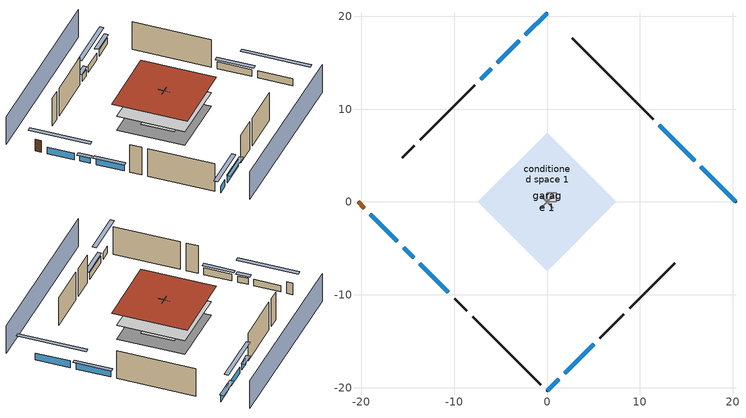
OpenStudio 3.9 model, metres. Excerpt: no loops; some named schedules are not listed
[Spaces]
conditioned space 1
 floor to garage 1 (Floor1 construction): -3.66,0 0,3.66 3.66,0 0,-3.66 z0
 floor foundation (Slab2 construction): -7.45,0 0,7.45 7.45,0 0,-7.45 z0
 floor adiabatic (AdiabaticFloorConstruction): -7.45,0 0,7.45 7.45,0 0,-7.45 z2.44
 wall outside (Wall3 construction): 11.42,8.93 2.74,17.61 z0:4.88
 wall outside (Wall4 construction): 8.93,-11.42 13.75,-6.6 z0:4.88
 wall outside (Wall7 construction): -8,-12.35 -0.66,-19.69 z0:4.88
 wall outside (Wall8 construction): -7.77,12.58 -13.65,6.7 z0:4.88
 wall outside (AdiabaticWallConstruction): 20.35,0 16.54,3.81 / 15.88,4.47 12.07,8.28 z0:1.22; 0,-20.35 1.25,-19.1 z0:1.16; 1.9,-18.45 5.03,-15.32 / -13.68,-6.67 -10.61,-9.74 z0:1.19; -19.05,-1.3 -16.11,-4.25 z0:1.13; -15.45,-4.9 -14.34,-6.01 z0:1.07; -3.01,17.34 -5.36,14.99 / 0,20.35 -2.35,18 z0:1.1; -6.02,14.33 -7.12,13.23 z0:1.04
 wall outside (AdiabaticWallConstruction 1): -20.35,0 -19.7,-0.65 z0:2.03
 wall to garage 1 (Wall5 construction): -0.65,0.65 0.65,-0.65 z0:4.88
 wall to garage 1 (Wall6 construction): -0.65,-0.65 0.65,0.65 z0:4.88
 window (WindowConstruction): 20.35,0 16.54,3.81 z0:1.22
 window (WindowConstruction 1): 15.88,4.47 12.07,8.28 z0:1.22
 window (WindowConstruction 2): 0,-20.35 1.25,-19.1 z0:1.16
 window (WindowConstruction 3): 1.9,-18.45 5.03,-15.32 z0:1.19
 window (WindowConstruction 4): -19.05,-1.3 -16.11,-4.24 z0:1.13
 window (WindowConstruction 5): -15.45,-4.9 -14.34,-6.01 z0:1.07
 window (WindowConstruction 6): -13.68,-6.67 -10.61,-9.74 z0:1.19
 window (WindowConstruction 7): -3.01,17.34 -5.36,14.99 z0:1.1
 window (WindowConstruction 8): -6.02,14.33 -7.12,13.23 z0:1.04
 window (WindowConstruction 9): 0,20.35 -2.35,18 z0:1.1
 door (Door): -20.35,0 -19.7,-0.65 z0:2.03
 ceiling adiabatic (AdiabaticFloorConstruction): 0,-7.45 7.45,0 0,7.45 -7.45,0 z2.44
 roof outside (Roof1 construction): 0,8.3 -8.3,0 0,-8.3 8.3,0 z4.88
garage 1
 floor foundation (Slab1 construction): -3.66,0 0,3.66 3.66,0 0,-3.66 z0
 wall outside (Wall1 construction): 5.69,-14.66 8.28,-12.07 z0:4.88
 wall outside (Wall2 construction): -9.95,-10.4 -8.66,-11.69 z0:4.88
 wall outside (Wall9 construction): -14.31,6.04 -15.6,4.75 z0:4.88
central ac and furnace airloop ret air space
 floor adiabatic (AdiabaticConst): 0,0 0,1 1,1 1,0 z0
 wall adiabatic (AdiabaticConst): 0,1 0,0 1,0 1,1 0,1 z0:1
 ceiling adiabatic (AdiabaticConst): 1,0 1,1 0,1 0,0 z1
shading: -3.23,23.58 -23.58,3.23 / 3.23,-23.58 23.58,-3.23 z0:4.88; 14.6,5.75 22.29,-1.94 22.72,-1.51 15.03,6.18 z3.96; 11.86,8.49 16.1,4.25 16.53,4.68 12.29,8.92 z1.52; 3.19,-17.16 -1.94,-22.29 -1.51,-22.72 3.62,-17.59 z3.9; 5.25,-15.1 1.69,-18.66 2.12,-19.09 5.68,-15.53 z1.49; -14.17,-6.18 -20.99,0.64 -21.42,0.21 -14.6,-6.62 z3.87; -14.12,-6.23 -15.66,-4.69 -16.1,-5.12 -14.56,-6.66 z1.37; -10.4,-9.96 -13.9,-6.45 -14.33,-6.88 -10.83,-10.39 z1.49; -7.3,13.05 -1.07,19.28 -1.5,19.71 -7.73,13.48 z3.84; -7.33,13.02 -5.8,14.55 -6.24,14.98 -7.76,13.45 z1.34; -2.57,17.78 0.22,20.57 -0.22,21 -3,18.21 z1.4
[Site]
Portland Intl Arpt_OR: Latitude {deg}=45.59; Longitude {deg}=-122.6; Time Zone {hr}=-8; Elevation {m}=33; Terrain=Suburbs; Keep Site Location Information=Yes
[Site:GroundTemperature:Shallow]
10.2558, 8.96328, 8.85977, 9.47314, 11.9355, 14.3863, 16.5111, 17.8571, 17.9714, 16.8767, 14.8061, 12.4304
[Site:WaterMainsTemperature]
Calculation Method=Schedule; Temperature Schedule=mains temperature schedule
[Building]
Building 1
[Material] Roughness=Rough
Name | Thickness {m} | Conductivity {W/m-K} | Density {kg/m3} | Specific Heat {J/kg-K} | Thermal Absorptance | Solar Absorptance | Visible Absorptance
asphalt or fiberglass shingles | 0.00635 | 0.162714 | 1121.4 | 1465.45 | 0.9 | 0.85 | 0.85
roof rigid ins | 0.103632 | 0.029427 | 32.04 | 1214.23 | 0.9 | 0.7 | 0.7
osb sheathing 0.75 in. | 0.01905 | 0.115458 | 512.64 | 1214.23 | 0.9 | 0.7 | 0.7
roof stud and cavity | 0.2032 | 0.161866 | 78.34581 | 1123.46 | 0.9 | 0.7 | 0.7
gypsum board | 0.0127 | 0.160291 | 801 | 837.4 | 0.9 | 0.6 | 0.6
asbestos siding | 0.00635 | 0.60585 | 1899.972 | 1004.88 | 0.9 | 0.7 | 0.7
osb sheathing 0.5 in. | 0.0127 | 0.115458 | 512.64 | 1214.23 | 0.9 | 0.7 | 0.7
wall stud and cavity | 0.1397 | 0.325315 | 139.0536 | 1170.24 | 0.9 | 0.6 | 0.6
wall stud and cavity 1 | 0.1397 | 0.398917 | 139.0536 | 1170.24 | 0.9 | 0.7 | 0.7
osb sheathing 0.5 in. 1; osb sheathing 0.5 in. 2 | 0.0127 | 0.115458 | 512.64 | 1214.23
wall stud and cavity 2 | 0.1397 | 0.506836 | 139.0536 | 1170.24 | 0.9 | 0.7 | 0.7
floor stud and cavity | 0.1397 | 0.923637 | 92.3553 | 1139.71 | 0.9 | 0.7 | 0.7
floor covering | 0.0127 | 0.0433444 | 54.468 | 1339.84 | 0.9 | 0.6 | 0.6
concrete 4.0 in. | 0.1016 | 1.803125 | 2242.8 | 837.4 | 0.9 | 0.7 | 0.7
floor covering 1 | 0.0127 | 0.0450781 | 54.468 | 1339.84 | 0.9 | 0.9 | 0.9
wood siding; wood siding 1 | 0.0254 | 0.102417 | 544.68 | 1172.36
wall rigid ins; floor rigid ins | 0.512978 | 0.029427 | 32.04 | 1214.23 | 0.9 | 0.7 | 0.7
wall stud and cavity 3 | 0.0889 | 0.380278 | 52.3479 | 1209.89 | 0.9 | 0.7 | 0.7
door material | 0.04445 | 0.0612267 | 512.64 | 1214.23 | 0.9 | 0.7 | 0.7
floor stud and cavity 1 | 0.1397 | 1.75129 | 37.0049 | 1207.88 | 0.9 | 0.7 | 0.7
wall stud and cavity 4 | 0.0889 | 0.391764 | 83.0341 | 1211.67 | 0.9 | 0.7 | 0.7
furniture material conditioned space 1; furniture material garage 1 | 0.1524 | 0.115458 | 640.8 | 1214.23 | 0.9 | 0.6 | 0.6
[Construction]
Roof1 construction: asphalt or fiberglass shingles, roof rigid ins, osb sheathing 0.75 in., roof stud and cavity, gypsum board
Wall1 construction; Wall2 construction; Wall9 construction: asbestos siding, osb sheathing 0.5 in., wall stud and cavity
Wall3 construction; Wall4 construction; Wall7 construction; Wall8 construction: asbestos siding, osb sheathing 0.5 in., wall stud and cavity 1, gypsum board
Wall5 construction: osb sheathing 0.5 in. 1, wall stud and cavity 2, gypsum board
Wall6 construction: osb sheathing 0.5 in. 2, wall stud and cavity 2, gypsum board
Floor1 construction: floor stud and cavity, osb sheathing 0.75 in., floor covering
Slab1 construction: concrete 4.0 in.
Slab2 construction: concrete 4.0 in., floor covering 1
WindowConstruction; WindowConstruction 1; WindowConstruction 2; WindowConstruction 3; WindowConstruction 4; WindowConstruction 5; WindowConstruction 6; WindowConstruction 7; WindowConstruction 8; WindowConstruction 9: WindowMaterial
AdiabaticWallConstruction: wood siding, wall rigid ins, wall stud and cavity 3, gypsum board
Door: door material
AdiabaticWallConstruction 1: wood siding 1, wall rigid ins, wall stud and cavity 3, gypsum board
AdiabaticFloorConstruction: floor stud and cavity 1, floor rigid ins, osb sheathing 0.75 in., floor covering
PartitionWallConstruction: gypsum board, wall stud and cavity 4, gypsum board
furniture construction conditioned space 1: furniture material conditioned space 1
furniture construction garage 1: furniture material garage 1
AdiabaticConst: Adiabatic
[WindowMaterial:SimpleGlazingSystem]
WindowMaterial: U-Factor {W/m2-K}=2.15764; Solar Heat Gain Coefficient=0.44
[Material:NoMass]
Adiabatic: Roughness=Rough; Thermal Resistance {m2-K/W}=176.1
[ThermalZone] Multiplier=1; Use Ideal Air Loads=No
Name | Volume {m3} | Thermostat
conditioned space | 606.66 | conditioned space temperature setpoint
garage | 65.242
central ac and furnace airloop ret air zone | 1
[Sizing:Zone] Zone Cooling Design Supply Air Temperature Input Method=SupplyAirTemperature; Zone Cooling Design Supply Air Temperature {C}=14; Zone Cooling Design Supply Air Temperature Difference {deltaC}=11.11; Zone Heating Design Supply Air Temperature Input Method=SupplyAirTemperature; Zone Heating Design Supply Air Temperature {C}=40; Zone Heating Design Supply Air Temperature Difference {deltaC}=11.11; Zone Cooling Design Supply Air Humidity Ratio {kg-H2O/kg-air}=0.0085; Zone Heating Design Supply Air Humidity Ratio {kg-H2O/kg-air}=0.008; Cooling Design Air Flow Method=DesignDay; Heating Design Air Flow Method=DesignDay; Account for Dedicated Outdoor Air System=No; Dedicated Outdoor Air System Control Strategy=NeutralSupplyAir; Dedicated Outdoor Air Low Setpoint Temperature for Design {C}=autosize; Dedicated Outdoor Air High Setpoint Temperature for Design {C}=autosize; Zone Load Sizing Method=Sensible Load Only No Latent Load; Zone Latent Cooling Design Supply Air Humidity Ratio Input Method=HumidityRatioDifference; Zone Cooling Design Supply Air Humidity Ratio Difference {kgWater/kgDryAir}=0.005; Zone Latent Heating Design Supply Air Humidity Ratio Input Method=HumidityRatioDifference; Zone Humidification Design Supply Air Humidity Ratio Difference {kgWater/kgDryAir}=0.005; Sizing Option=Coincident
garage; central ac and furnace airloop ret air zone
[Space]
Name | Thermal Zone | Volume {m3}
conditioned space 1 | conditioned space | 606.66
garage 1 | garage | 65.242
central ac and furnace airloop ret air space | central ac and furnace airloop ret air zone
[ThermostatSetpoint:DualSetpoint]
conditioned space temperature setpoint: Heating Setpoint Temperature Schedule=heating setpoint; Cooling Setpoint Temperature Schedule=cooling setpoint; Temperature Difference Between Cutout And Setpoint {deltaC}=0
[Foundation:Kiva] Wall Height Above Grade {m}=0.1016; Wall Depth Below Slab {m}=0.2032
Name | Initial Indoor Air Temperature {C}
Foundation Kiva 1 | 13.4258
Foundation Kiva 2 | 21.1111
[Foundation:Kiva:Settings]
Soil Conductivity {W/m-K}=1.3848; Soil Density {kg/m3}=1842.3; Soil Specific Heat {J/kg-K}=418.7; Ground Solar Absorptivity=0.9; Ground Thermal Absorptivity=0.9; Ground Surface Roughness {m}=0.03; Far-Field Width {m}=40; Deep-Ground Boundary Condition=ZeroFlux; Deep-Ground Depth {m}=40; Minimum Cell Dimension {m}=0.2; Maximum Cell Growth Coefficient=3; Simulation Timestep=Timestep
[SurfaceProperty:ExposedFoundationPerimeter] Exposed Perimeter Calculation Method=TotalExposedPerimeter
Name | Total Exposed Perimeter {m}
Slab1 | 14.6304
Slab2 | 39.22776
[SurfaceProperty:IncidentSolarMultiplier] Incident Solar Multiplier=1; Incident Solar Multiplier Schedule=trans schedule winter=0.85 summer=0.7
Window1; Window2; Window3; Window4; Window5; Window6; Window7; Window8; Window9; Window10
[InternalMass:Definition] Design Level Calculation Method=SurfaceArea
Name | Construction | Surface Area {m2}
partition wall mass | PartitionWallConstruction | 248.794
furniture mass conditioned space 1 | furniture construction conditioned space 1 | 99.51774
furniture mass garage 1 | furniture construction garage 1 | 2.67561
[InternalMass] Multiplier=1
Name | Internal Mass Definition | Space or SpaceType
partition wall mass | partition wall mass | conditioned space 1
furniture mass conditioned space 1 | furniture mass conditioned space 1 | conditioned space 1
furniture mass garage 1 | furniture mass garage 1 | garage 1
[Fan:SystemModel]
central ac and furnace supply fan: Availability Schedule=Always On Discrete; Design Maximum Air Flow Rate {m3/s}=0.864608; Speed Control Method=Discrete; Electric Power Minimum Flow Rate Fraction=0.2; Design Pressure Rise {Pa}=500; Motor Efficiency=1; Motor In Air Stream Fraction=1; Design Electric Power Consumption {W}=autosize; Design Power Sizing Method=PowerPerFlow; Electric Power Per Unit Flow Rate {W/(m3/s)}=1059.44; Electric Power Per Unit Flow Rate Per Unit Pressure {W-s/m3-Pa}=1.66667; Fan Total Efficiency=0.7; Motor Loss Radiative Fraction=0; Speed Flow Fraction 1=0.90666; Speed Electric Power Fraction 1=0.7453; Speed Flow Fraction 2=1; Speed Electric Power Fraction 2=1
[EnergyManagementSystem:Sensor]
Name | Output Variable or Output Meter Index Key | Output Variable or Output Meter
central_ac_and_furnace_supply_fan_s; central_ac_and_furnace_supply_fan_s_1 | central ac and furnace supply fan | Fan Electricity Energy
water_heater_T_set | water heater setpoint | Schedule Value
fridge_tin_s_1 | garage | Zone Mean Air Temperature
out_pb_s |  | Site Outdoor Air Barometric Pressure
out_wt_s |  | Site Outdoor Air Humidity Ratio
site_vw_s |  | Site Wind Speed
cool_season | cooling season schedule | Schedule Value
central_ac_and_furnace_airloop_Fan_RTF_s | central ac and furnace supply fan | Fan Runtime Fraction Speed 1
central_ac_and_furnace_airloop_Fan_RTF_s_1 | central ac and furnace supply fan | Fan Runtime Fraction Speed 2
central_ac_and_furnace_airloop_AH_MFR_s | Node 5 | System Node Mass Flow Rate
central_ac_and_furnace_airloop_AH_VFR_s | Node 5 | System Node Current Density Volume Flow Rate
central_ac_and_furnace_airloop_AH_Tout_s | Node 5 | System Node Temperature
central_ac_and_furnace_airloop_AH_Wout_s | Node 5 | System Node Humidity Ratio
central_ac_and_furnace_airloop_RA_T_s | Node 8 | System Node Temperature
central_ac_and_furnace_airloop_Ra_W_s | Node 8 | System Node Humidity Ratio
central_ac_and_furnace_airloop_0_DZ_T_s | garage | Zone Air Temperature
central_ac_and_furnace_airloop_0_DZ_W_s | garage | Zone Mean Air Humidity Ratio
natural_vent_s | natural vent schedule | Schedule Value
htg_sp_s | heating setpoint | Schedule Value
clg_sp_s | cooling setpoint | Schedule Value
mech_vent_range_fan_0_sch_s | mech vent range fan 0 schedule | Schedule Value
mech_vent_bath_fan_0_sch_s | mech vent bath fan 0 schedule | Schedule Value
clothes_dryer_exhaust_0_sch_s | clothes_dryer | Schedule Value
htg_load_cond |  | Heating:EnergyTransfer:Zone:CONDITIONED SPACE
clg_load_cond |  | Cooling:EnergyTransfer:Zone:CONDITIONED SPACE
htg_load_duct |  | Heating:EnergyTransfer:Zone:CENTRAL AC AND FURNACE AIRLOOP RET AIR ZONE
clg_load_duct |  | Cooling:EnergyTransfer:Zone:CENTRAL AC AND FURNACE AIRLOOP RET AIR ZONE
s_conv | Floor1 | Surface Inside Face Convection Heat Gain Energy
s_ig | Floor1 | Surface Inside Face Internal Gains Radiation Heat Gain Energy
s_sol | Floor1 | Surface Inside Face Solar Radiation Heat Gain Energy
s_lgt | Floor1 | Surface Inside Face Lights Radiation Heat Gain Energy
s_surf | Floor1 | Surface Inside Face Net Surface Thermal Radiation Heat Gain Energy
s_conv_1 | inferred conditioned ceiling | Surface Inside Face Convection Heat Gain Energy
s_ig_1 | inferred conditioned ceiling | Surface Inside Face Internal Gains Radiation Heat Gain Energy
s_sol_1 | inferred conditioned ceiling | Surface Inside Face Solar Radiation Heat Gain Energy
s_lgt_1 | inferred conditioned ceiling | Surface Inside Face Lights Radiation Heat Gain Energy
s_surf_1 | inferred conditioned ceiling | Surface Inside Face Net Surface Thermal Radiation Heat Gain Energy
s_conv_2 | inferred conditioned floor | Surface Inside Face Convection Heat Gain Energy
s_ig_2 | inferred conditioned floor | Surface Inside Face Internal Gains Radiation Heat Gain Energy
s_sol_2 | inferred conditioned floor | Surface Inside Face Solar Radiation Heat Gain Energy
s_lgt_2 | inferred conditioned floor | Surface Inside Face Lights Radiation Heat Gain Energy
s_surf_2 | inferred conditioned floor | Surface Inside Face Net Surface Thermal Radiation Heat Gain Energy
s_conv_3 | Roof1 | Surface Inside Face Convection Heat Gain Energy
s_ig_3 | Roof1 | Surface Inside Face Internal Gains Radiation Heat Gain Energy
s_sol_3 | Roof1 | Surface Inside Face Solar Radiation Heat Gain Energy
s_lgt_3 | Roof1 | Surface Inside Face Lights Radiation Heat Gain Energy
s_surf_3 | Roof1 | Surface Inside Face Net Surface Thermal Radiation Heat Gain Energy
s_conv_4 | Slab2 | Surface Inside Face Convection Heat Gain Energy
s_ig_4 | Slab2 | Surface Inside Face Internal Gains Radiation Heat Gain Energy
s_sol_4 | Slab2 | Surface Inside Face Solar Radiation Heat Gain Energy
s_lgt_4 | Slab2 | Surface Inside Face Lights Radiation Heat Gain Energy
s_surf_4 | Slab2 | Surface Inside Face Net Surface Thermal Radiation Heat Gain Energy
ss_sol | Door1 | Surface Inside Face Solar Radiation Heat Gain Energy
ss_lgt | Door1 | Surface Inside Face Lights Radiation Heat Gain Energy
ss_conv | Door1 | Surface Inside Face Convection Heat Gain Energy
ss_ig | Door1 | Surface Inside Face Internal Gains Radiation Heat Gain Energy
ss_surf | Door1 | Surface Inside Face Net Surface Thermal Radiation Heat Gain Energy
ss_conv_1 | Window1 | Surface Inside Face Convection Heat Gain Energy
ss_ig_1 | Window1 | Surface Inside Face Internal Gains Radiation Heat Gain Energy
ss_surf_1 | Window1 | Surface Inside Face Net Surface Thermal Radiation Heat Gain Energy
ss_trans_in | Window1 | Surface Window Transmitted Solar Radiation Rate
ss_back_out | Window1 | Surface Window Shortwave from Zone Back Out Window Heat Transfer Rate
ss_trans_out | Window1 | Surface Inside Face Initial Transmitted Diffuse Transmitted Out Window Solar Radiation Rate
ss_conv_2 | Window10 | Surface Inside Face Convection Heat Gain Energy
ss_ig_2 | Window10 | Surface Inside Face Internal Gains Radiation Heat Gain Energy
ss_surf_2 | Window10 | Surface Inside Face Net Surface Thermal Radiation Heat Gain Energy
ss_trans_in_1 | Window10 | Surface Window Transmitted Solar Radiation Rate
ss_back_out_1 | Window10 | Surface Window Shortwave from Zone Back Out Window Heat Transfer Rate
ss_trans_out_1 | Window10 | Surface Inside Face Initial Transmitted Diffuse Transmitted Out Window Solar Radiation Rate
ss_conv_3 | Window2 | Surface Inside Face Convection Heat Gain Energy
ss_ig_3 | Window2 | Surface Inside Face Internal Gains Radiation Heat Gain Energy
ss_surf_3 | Window2 | Surface Inside Face Net Surface Thermal Radiation Heat Gain Energy
ss_trans_in_2 | Window2 | Surface Window Transmitted Solar Radiation Rate
ss_back_out_2 | Window2 | Surface Window Shortwave from Zone Back Out Window Heat Transfer Rate
ss_trans_out_2 | Window2 | Surface Inside Face Initial Transmitted Diffuse Transmitted Out Window Solar Radiation Rate
ss_conv_4 | Window3 | Surface Inside Face Convection Heat Gain Energy
ss_ig_4 | Window3 | Surface Inside Face Internal Gains Radiation Heat Gain Energy
ss_surf_4 | Window3 | Surface Inside Face Net Surface Thermal Radiation Heat Gain Energy
ss_trans_in_3 | Window3 | Surface Window Transmitted Solar Radiation Rate
ss_back_out_3 | Window3 | Surface Window Shortwave from Zone Back Out Window Heat Transfer Rate
ss_trans_out_3 | Window3 | Surface Inside Face Initial Transmitted Diffuse Transmitted Out Window Solar Radiation Rate
ss_conv_5 | Window4 | Surface Inside Face Convection Heat Gain Energy
ss_ig_5 | Window4 | Surface Inside Face Internal Gains Radiation Heat Gain Energy
ss_surf_5 | Window4 | Surface Inside Face Net Surface Thermal Radiation Heat Gain Energy
ss_trans_in_4 | Window4 | Surface Window Transmitted Solar Radiation Rate
ss_back_out_4 | Window4 | Surface Window Shortwave from Zone Back Out Window Heat Transfer Rate
[ElectricEquipment:Definition] Design Level Calculation Method=EquipmentLevel
Name | Design Level {W} | Fraction Latent | Fraction Radiant | Fraction Lost
ceiling fan | 17.6112 | 0 | 0.558 | 0
clothes washer | 599.692 | 0.03 | 0.162 | 0.7
clothes dryer | 3742.11 | 0.015 | 0.081 | 0.85
dishwasher | 503.337 | 0.3 | 0.18 | 0.4
fridge | 51.9007 | 0 | 0.6 | 0
fridge 2 | 80.4475 | 0 | 0.6 | 0
cooking range | 1389.11 | 0.08 | 0.432 | 0.2
misc tv | 1723.16 | 0 | 0.6 | 0
misc plug loads | 1329.89 | 0.021 | 0.558 | 0.049
whole house fan; mech vent house fan | 0 | 0 | 0 | 1
mech vent house fan cfis | 0 | 0 | 0 | 0
mech vent range fan 0 | 30 | 0 | 0 | 1
mech vent bath fan 0 | 45 | 0 | 0 | 1
[ElectricEquipment]
Name | Electric Equipment Definition | Space or SpaceType | Schedule
ceiling fan | ceiling fan | conditioned space 1 | ceiling_fan
clothes washer | clothes washer | conditioned space 1 | clothes_washer
clothes dryer | clothes dryer | conditioned space 1 | clothes_dryer
dishwasher | dishwasher | conditioned space 1 | dishwasher
fridge | fridge | conditioned space 1 | fridge schedule
fridge 1 | fridge 2 | garage 1 | fridge schedule 1
cooking range | cooking range | conditioned space 1 | cooking_range
misc tv | misc tv | conditioned space 1 | plug_loads_tv
misc plug loads | misc plug loads | conditioned space 1 | plug_loads_other
whole house fan | whole house fan | conditioned space 1 | Always On Discrete
mech vent house fan | mech vent house fan | conditioned space 1 | mech vent house fan schedule
mech vent house fan cfis | mech vent house fan cfis | conditioned space 1 | mech vent house fan cfis schedule
mech vent range fan 0 | mech vent range fan 0 | conditioned space 1 | mech vent range fan 0 schedule
mech vent bath fan 0 | mech vent bath fan 0 | conditioned space 1 | mech vent bath fan 0 schedule
[OtherEquipment:Definition] Design Level Calculation Method=EquipmentLevel
Name | Design Level {W} | Fraction Latent | Fraction Radiant | Fraction Lost
water heater sens; central ac and furnace airloop_0 SupSensLkToCond; central ac and furnace airloop_0 SupCondToLv; central ac and furnace airloop_0 RetCondToRP; central ac and furnace airloop_0 RetSensLkToRP; central ac and furnace airloop_0 SupCondToDZ; central ac and furnace airloop_0 RetCondToDZ; central ac and furnace airloop_0 SupSensLkToDZ; mech vent house fan sensible load | 0 | 0 | 0 | 0
water heater lat; central ac and furnace airloop_0 SupLatLkToCond; central ac and furnace airloop_0 RetLatLkToRP; central ac and furnace airloop_0 SupLatLkToDZ; mech vent house fan latent load | 0 | 1 | 0 | 0
water heater energy adjustment1 | 0.01 | 0 | 0 | 1
clothes dryer 2 | 0 | 0.015 | 0.081 | 0.85
cooking range 2 | 0 | 0.08 | 0.432 | 0.2
general water use sensible | -170.892 | 0 | 0.6 | 0
general water use latent | 173.399 | 1 | 0 | 0
[OtherEquipment]
Name | Other Equipment Definition | Space or SpaceType | Schedule | Fuel Type
water heater sens | water heater sens | conditioned space 1 | Always On Discrete
water heater lat | water heater lat | conditioned space 1 | Always On Discrete
water heater energy adjustment1 | water heater energy adjustment1 | conditioned space 1 | Always On Discrete | Electricity
clothes dryer 1 | clothes dryer 2 | conditioned space 1 | clothes_dryer | Electricity
cooking range 1 | cooking range 2 | conditioned space 1 | cooking_range | Electricity
general water use sensible | general water use sensible | conditioned space 1 | general water use schedule
general water use latent | general water use latent | conditioned space 1 | general water use schedule
central ac and furnace airloop_0 SupSensLkToCond | central ac and furnace airloop_0 SupSensLkToCond | conditioned space 1 | Always On Discrete
central ac and furnace airloop_0 SupLatLkToCond | central ac and furnace airloop_0 SupLatLkToCond | conditioned space 1 | Always On Discrete
central ac and furnace airloop_0 SupCondToLv | central ac and furnace airloop_0 SupCondToLv | conditioned space 1 | Always On Discrete
central ac and furnace airloop_0 RetCondToRP | central ac and furnace airloop_0 RetCondToRP | central ac and furnace airloop ret air space | Always On Discrete
central ac and furnace airloop_0 RetSensLkToRP | central ac and furnace airloop_0 RetSensLkToRP | central ac and furnace airloop ret air space | Always On Discrete
central ac and furnace airloop_0 RetLatLkToRP | central ac and furnace airloop_0 RetLatLkToRP | central ac and furnace airloop ret air space | Always On Discrete
central ac and furnace airloop_0 SupCondToDZ | central ac and furnace airloop_0 SupCondToDZ | garage 1 | Always On Discrete
central ac and furnace airloop_0 RetCondToDZ | central ac and furnace airloop_0 RetCondToDZ | garage 1 | Always On Discrete
central ac and furnace airloop_0 SupSensLkToDZ | central ac and furnace airloop_0 SupSensLkToDZ | garage 1 | Always On Discrete
central ac and furnace airloop_0 SupLatLkToDZ | central ac and furnace airloop_0 SupLatLkToDZ | garage 1 | Always On Discrete
mech vent house fan sensible load | mech vent house fan sensible load | conditioned space 1 | Always On Discrete
mech vent house fan latent load | mech vent house fan latent load | conditioned space 1 | Always On Discrete
[WaterUse:Equipment:Definition]
Name | Peak Flow Rate {m3/s}
clothes washer | 2.3797e-06
dishwasher | 5.38172e-06
[Lights:Definition] Design Level Calculation Method=LightingLevel; Fraction Radiant=0.6; Fraction Visible=0.2; Return Air Fraction=0
Name | Lighting Level {W}
interior lighting | 1456.37
garage lighting | 52.257
[Lights] Fraction Replaceable=1
Name | Lights Definition | Space or SpaceType | Schedule
interior lighting | interior lighting | conditioned space 1 | lighting_interior
garage lighting | garage lighting | garage 1 | lighting_garage
[Exterior:Lights:Definition]
exterior lighting: Design Level {W}=53.829
[Exterior:Lights]
exterior lighting: Exterior Lights Definition=exterior lighting; Schedule=exterior lighting schedule
[People:Definition]
occupants: Number of People Calculation Method=People; Number of People {people}=9; Fraction Radiant=0.314171; Sensible Heat Fraction=0.56303; Carbon Dioxide Generation Rate {m3/s-W}=0; Enable ASHRAE 55 Comfort Warnings=No; Mean Radiant Temperature Calculation Type=EnclosureAveraged
[People]
occupants: People Definition=occupants; Space or SpaceType=conditioned space 1; Number of People Schedule=occupants; Activity Level Schedule=occupants activity schedule; Multiplier=1
[ZoneMixing] Schedule=Always On Continuous; Design Flow Rate Calculation Method=Flow/Zone; Design Flow Rate {m3/s}=0
Name | Zone or Space | Source Zone or Space
central ac and furnace airloop_0 ZoneMixDZToCond mix | conditioned space | garage
central ac and furnace airloop_0 ZoneMixCondToDZ mix | garage | conditioned space
[SpaceInfiltration:DesignFlowRate] Schedule=Always On Discrete; Design Flow Rate Calculation Method=Flow/Space; Design Flow Rate {m3/s}=0
Name | Space or SpaceType
natural vent flow; whole house fan flow; infil flow | conditioned space 1
garage 1 duct leakage imbalance infil flow | garage 1
[SpaceInfiltration:EffectiveLeakageArea]
infil garage 1: Space or SpaceType=garage 1; Schedule=Always On Discrete; Effective Air Leakage Area {cm2}=271.837; Stack Coefficient=0.000129147; Wind Coefficient=4.38083e-05
